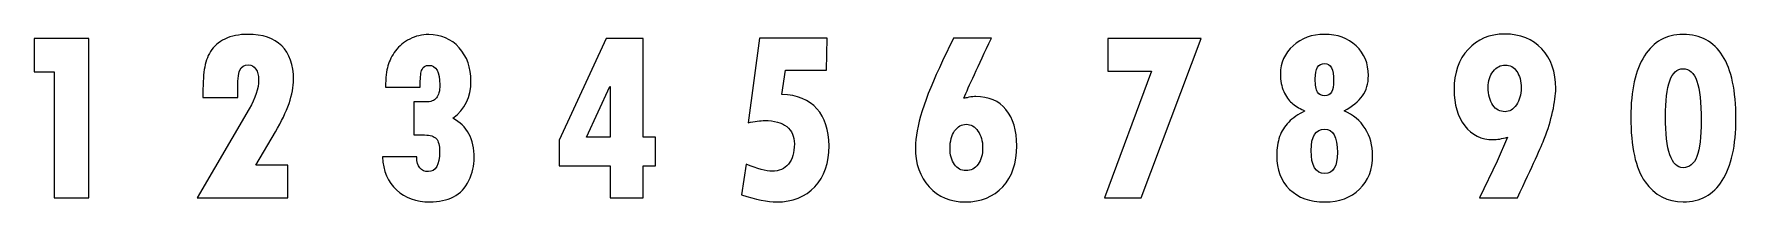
# Model space of a CAD drawing. Header units: centimetres. Extents: x -5.9 to 5.9, y -0.6 to 0.6.
import ezdxf

# ---------------------------------------------------------------- set-up
doc = ezdxf.new("R2010")
doc.units = ezdxf.units.CM
doc.header["$MEASUREMENT"] = 0
doc.layers.add('Layer 1', color=7, linetype='Continuous')

msp = doc.modelspace()

# ---------------------------------------------------------------- linework, layer by layer
at = {"layer": 'Layer 1'}
for points, knots in [([(-5.9089, 0.55106), (-5.9089, 0.55106), (-5.52945, 0.55106), (-5.52945, 0.55106), (-5.52945, 0.55106), (-5.52945, 0.55106), (-5.52945, -0.55272), (-5.52945, -0.55272), (-5.52945, -0.55272), (-5.52945, -0.55272), (-5.76835, -0.55272), (-5.76835, -0.55272), (-5.76835, -0.55272), (-5.76835, -0.55272), (-5.76835, 0.31963), (-5.76835, 0.31963), (-5.76835, 0.31963), (-5.76835, 0.31963), (-5.9089, 0.31963), (-5.9089, 0.31963), (-5.9089, 0.31963), (-5.9089, 0.31963), (-5.9089, 0.55106), (-5.9089, 0.55106)], [0, 0, 0, 0, 0.14285714, 0.14285714, 0.14285714, 0.14285714, 0.28571429, 0.28571429, 0.28571429, 0.28571429, 0.42857143, 0.42857143, 0.42857143, 0.42857143, 0.57142857, 0.57142857, 0.57142857, 0.57142857, 0.71428571, 0.71428571, 0.71428571, 0.71428571, 1, 1, 1, 1]), ([(-4.49483, 0.14183), (-4.49483, 0.14183), (-4.73698, 0.14183), (-4.73698, 0.14183), (-4.73698, 0.14183), (-4.73698, 0.22452), (-4.73359, 0.28929), (-4.72666, 0.33614), (-4.72666, 0.33614), (-4.71976, 0.383), (-4.7055, 0.42449), (-4.68377, 0.4606), (-4.68377, 0.4606), (-4.66189, 0.49672), (-4.62861, 0.52566), (-4.58373, 0.54739), (-4.58373, 0.54739), (-4.5387, 0.56911), (-4.48536, 0.57998), (-4.42371, 0.57998), (-4.42371, 0.57998), (-4.32169, 0.57998), (-4.24337, 0.55331), (-4.1889, 0.49984), (-4.1889, 0.49984), (-4.13429, 0.44634), (-4.10706, 0.36916), (-4.10706, 0.26828), (-4.10706, 0.26828), (-4.10706, 0.21647), (-4.11749, 0.16075), (-4.13839, 0.1009), (-4.13839, 0.1009), (-4.1594, 0.04108), (-4.19072, -0.02467), (-4.23263, -0.09637), (-4.23263, -0.09637), (-4.23263, -0.09637), (-4.36826, -0.32778), (-4.36826, -0.32778), (-4.36826, -0.32778), (-4.36826, -0.32778), (-4.14585, -0.32778), (-4.14585, -0.32778), (-4.14585, -0.32778), (-4.14585, -0.32778), (-4.14585, -0.55272), (-4.14585, -0.55272), (-4.14585, -0.55272), (-4.14585, -0.55272), (-4.77593, -0.55272), (-4.77593, -0.55272), (-4.77593, -0.55272), (-4.77593, -0.55272), (-4.41538, 0.06323), (-4.41538, 0.06323), (-4.41538, 0.06323), (-4.37135, 0.13718), (-4.34934, 0.20435), (-4.34934, 0.26502), (-4.34934, 0.26502), (-4.34934, 0.29537), (-4.35582, 0.32019), (-4.3691, 0.3394), (-4.3691, 0.3394), (-4.38236, 0.35871), (-4.39887, 0.36832), (-4.41877, 0.36832), (-4.41877, 0.36832), (-4.45009, 0.36832), (-4.4707, 0.35575), (-4.48028, 0.33077), (-4.48028, 0.33077), (-4.49002, 0.30566), (-4.49483, 0.25627), (-4.49483, 0.18234), (-4.49483, 0.18234), (-4.49483, 0.18234), (-4.49483, 0.14183), (-4.49483, 0.14183)], [0, 0, 0, 0, 0.04761905, 0.04761905, 0.04761905, 0.04761905, 0.0952381, 0.0952381, 0.0952381, 0.0952381, 0.14285714, 0.14285714, 0.14285714, 0.14285714, 0.19047619, 0.19047619, 0.19047619, 0.19047619, 0.23809524, 0.23809524, 0.23809524, 0.23809524, 0.28571429, 0.28571429, 0.28571429, 0.28571429, 0.33333333, 0.33333333, 0.33333333, 0.33333333, 0.38095238, 0.38095238, 0.38095238, 0.38095238, 0.42857143, 0.42857143, 0.42857143, 0.42857143, 0.47619048, 0.47619048, 0.47619048, 0.47619048, 0.52380952, 0.52380952, 0.52380952, 0.52380952, 0.57142857, 0.57142857, 0.57142857, 0.57142857, 0.61904762, 0.61904762, 0.61904762, 0.61904762, 0.66666667, 0.66666667, 0.66666667, 0.66666667, 0.71428571, 0.71428571, 0.71428571, 0.71428571, 0.76190476, 0.76190476, 0.76190476, 0.76190476, 0.80952381, 0.80952381, 0.80952381, 0.80952381, 0.85714286, 0.85714286, 0.85714286, 0.85714286, 0.9047619, 0.9047619, 0.9047619, 0.9047619, 1, 1, 1, 1]), ([(-3.22695, 0.21465), (-3.22695, 0.21465), (-3.46838, 0.21465), (-3.46838, 0.21465), (-3.46838, 0.21465), (-3.4674, 0.27801), (-3.46174, 0.32725), (-3.45145, 0.36252), (-3.45145, 0.36252), (-3.44129, 0.39782), (-3.42364, 0.43237), (-3.39853, 0.46597), (-3.39853, 0.46597), (-3.37356, 0.49955), (-3.34054, 0.52664), (-3.29976, 0.54739), (-3.29976, 0.54739), (-3.25897, 0.568), (-3.21481, 0.57842), (-3.16753, 0.57842), (-3.16753, 0.57842), (-3.08259, 0.57842), (-3.01259, 0.54794), (-2.95742, 0.48698), (-2.95742, 0.48698), (-2.90239, 0.42618), (-2.87474, 0.34884), (-2.87474, 0.25515), (-2.87474, 0.25515), (-2.87474, 0.14593), (-2.91691, 0.06026), (-3.00131, -0.0021), (-3.00131, -0.0021), (-2.9021, -0.05332), (-2.85243, -0.14476), (-2.85243, -0.27655), (-2.85243, -0.27655), (-2.85243, -0.32891), (-2.86471, -0.38112), (-2.88926, -0.43319), (-2.88926, -0.43319), (-2.91382, -0.48526), (-2.94951, -0.52309), (-2.99637, -0.54651), (-2.99637, -0.54651), (-3.04322, -0.56992), (-3.09797, -0.58164), (-3.16091, -0.58164), (-3.16091, -0.58164), (-3.25516, -0.58164), (-3.3322, -0.55399), (-3.39232, -0.49854), (-3.39232, -0.49854), (-3.45243, -0.44321), (-3.48476, -0.36701), (-3.48913, -0.26994), (-3.48913, -0.26994), (-3.48913, -0.26994), (-3.25177, -0.26994), (-3.25177, -0.26994), (-3.25177, -0.26994), (-3.25066, -0.3378), (-3.2237, -0.37167), (-3.17078, -0.37167), (-3.17078, -0.37167), (-3.119, -0.37167), (-3.09302, -0.32539), (-3.09302, -0.23268), (-3.09302, -0.23268), (-3.09302, -0.18977), (-3.10064, -0.15987), (-3.11575, -0.14307), (-3.11575, -0.14307), (-3.13099, -0.12627), (-3.15779, -0.1178), (-3.19647, -0.1178), (-3.19647, -0.1178), (-3.19647, -0.1178), (-3.27251, -0.1178), (-3.27251, -0.1178), (-3.27251, -0.1178), (-3.27251, -0.1178), (-3.27251, 0.11122), (-3.27251, 0.11122), (-3.27251, 0.11122), (-3.27251, 0.11122), (-3.18983, 0.11122), (-3.18983, 0.11122), (-3.18983, 0.11122), (-3.15456, 0.11122), (-3.12929, 0.12053), (-3.11419, 0.13887), (-3.11419, 0.13887), (-3.09895, 0.15736), (-3.09133, 0.18755), (-3.09133, 0.22946), (-3.09133, 0.22946), (-3.09133, 0.31992), (-3.11673, 0.36506), (-3.16753, 0.36506), (-3.16753, 0.36506), (-3.1911, 0.36506), (-3.20705, 0.35575), (-3.21494, 0.33699), (-3.21494, 0.33699), (-3.22298, 0.31823), (-3.22695, 0.28521), (-3.22695, 0.2378), (-3.22695, 0.2378), (-3.22695, 0.2378), (-3.22695, 0.21465), (-3.22695, 0.21465)], [0, 0, 0, 0, 0.03448276, 0.03448276, 0.03448276, 0.03448276, 0.06896552, 0.06896552, 0.06896552, 0.06896552, 0.10344828, 0.10344828, 0.10344828, 0.10344828, 0.13793103, 0.13793103, 0.13793103, 0.13793103, 0.17241379, 0.17241379, 0.17241379, 0.17241379, 0.20689655, 0.20689655, 0.20689655, 0.20689655, 0.24137931, 0.24137931, 0.24137931, 0.24137931, 0.27586207, 0.27586207, 0.27586207, 0.27586207, 0.31034483, 0.31034483, 0.31034483, 0.31034483, 0.34482759, 0.34482759, 0.34482759, 0.34482759, 0.37931034, 0.37931034, 0.37931034, 0.37931034, 0.4137931, 0.4137931, 0.4137931, 0.4137931, 0.44827586, 0.44827586, 0.44827586, 0.44827586, 0.48275862, 0.48275862, 0.48275862, 0.48275862, 0.51724138, 0.51724138, 0.51724138, 0.51724138, 0.55172414, 0.55172414, 0.55172414, 0.55172414, 0.5862069, 0.5862069, 0.5862069, 0.5862069, 0.62068966, 0.62068966, 0.62068966, 0.62068966, 0.65517241, 0.65517241, 0.65517241, 0.65517241, 0.68965517, 0.68965517, 0.68965517, 0.68965517, 0.72413793, 0.72413793, 0.72413793, 0.72413793, 0.75862069, 0.75862069, 0.75862069, 0.75862069, 0.79310345, 0.79310345, 0.79310345, 0.79310345, 0.82758621, 0.82758621, 0.82758621, 0.82758621, 0.86206897, 0.86206897, 0.86206897, 0.86206897, 0.89655172, 0.89655172, 0.89655172, 0.89655172, 0.93103448, 0.93103448, 0.93103448, 0.93103448, 1, 1, 1, 1]), ([(-1.93605, 0.55106), (-1.93605, 0.55106), (-1.67895, 0.55106), (-1.67895, 0.55106), (-1.67895, 0.55106), (-1.67895, 0.55106), (-1.67895, -0.13262), (-1.67895, -0.13262), (-1.67895, -0.13262), (-1.67895, -0.13262), (-1.59288, -0.13262), (-1.59288, -0.13262), (-1.59288, -0.13262), (-1.59288, -0.13262), (-1.59288, -0.33272), (-1.59288, -0.33272), (-1.59288, -0.33272), (-1.59288, -0.33272), (-1.67895, -0.33272), (-1.67895, -0.33272), (-1.67895, -0.33272), (-1.67895, -0.33272), (-1.67895, -0.55272), (-1.67895, -0.55272), (-1.67895, -0.55272), (-1.67895, -0.55272), (-1.90798, -0.55272), (-1.90798, -0.55272), (-1.90798, -0.55272), (-1.90798, -0.55272), (-1.90798, -0.33272), (-1.90798, -0.33272), (-1.90798, -0.33272), (-1.90798, -0.33272), (-2.26188, -0.33272), (-2.26188, -0.33272), (-2.26188, -0.33272), (-2.26188, -0.33272), (-2.26188, -0.15336), (-2.26188, -0.15336), (-2.26188, -0.15336), (-2.26188, -0.15336), (-1.93605, 0.55106), (-1.93605, 0.55106)], [0, 0, 0, 0, 0.08333333, 0.08333333, 0.08333333, 0.08333333, 0.16666667, 0.16666667, 0.16666667, 0.16666667, 0.25, 0.25, 0.25, 0.25, 0.33333333, 0.33333333, 0.33333333, 0.33333333, 0.41666667, 0.41666667, 0.41666667, 0.41666667, 0.5, 0.5, 0.5, 0.5, 0.58333333, 0.58333333, 0.58333333, 0.58333333, 0.66666667, 0.66666667, 0.66666667, 0.66666667, 0.75, 0.75, 0.75, 0.75, 0.83333333, 0.83333333, 0.83333333, 0.83333333, 1, 1, 1, 1]), ([(-0.87081, 0.55276), (-0.87081, 0.55276), (-0.40205, 0.55276), (-0.40205, 0.55276), (-0.40205, 0.55276), (-0.40205, 0.55276), (-0.40697, 0.3312), (-0.40697, 0.3312), (-0.40697, 0.3312), (-0.40697, 0.3312), (-0.69145, 0.3312), (-0.69145, 0.3312), (-0.69145, 0.3312), (-0.69145, 0.3312), (-0.71545, 0.16329), (-0.71545, 0.16329), (-0.71545, 0.16329), (-0.60961, 0.16004), (-0.52862, 0.12702), (-0.47274, 0.0645), (-0.47274, 0.0645), (-0.41671, 0.002), (-0.38877, -0.08367), (-0.38877, -0.19218), (-0.38877, -0.19218), (-0.38877, -0.31127), (-0.42165, -0.40596), (-0.48714, -0.47623), (-0.48714, -0.47623), (-0.55275, -0.54651), (-0.64123, -0.58164), (-0.75257, -0.58164), (-0.75257, -0.58164), (-0.81493, -0.58164), (-0.89621, -0.56513), (-0.99654, -0.53198), (-0.99654, -0.53198), (-0.99654, -0.53198), (-0.96423, -0.32031), (-0.96423, -0.32031), (-0.96423, -0.32031), (-0.88436, -0.35233), (-0.82453, -0.36828), (-0.78487, -0.36828), (-0.78487, -0.36828), (-0.73521, -0.36828), (-0.69695, -0.35206), (-0.66986, -0.3196), (-0.66986, -0.3196), (-0.64292, -0.287), (-0.62938, -0.24044), (-0.62938, -0.17977), (-0.62938, -0.17977), (-0.62938, -0.12796), (-0.64716, -0.08804), (-0.68272, -0.05996), (-0.68272, -0.05996), (-0.71828, -0.03187), (-0.76921, -0.01776), (-0.83525, -0.01776), (-0.83525, -0.01776), (-0.86502, -0.01776), (-0.9037, -0.02271), (-0.95111, -0.03258), (-0.95111, -0.03258), (-0.95111, -0.03258), (-0.87081, 0.55276), (-0.87081, 0.55276)], [0, 0, 0, 0, 0.05555556, 0.05555556, 0.05555556, 0.05555556, 0.11111111, 0.11111111, 0.11111111, 0.11111111, 0.16666667, 0.16666667, 0.16666667, 0.16666667, 0.22222222, 0.22222222, 0.22222222, 0.22222222, 0.27777778, 0.27777778, 0.27777778, 0.27777778, 0.33333333, 0.33333333, 0.33333333, 0.33333333, 0.38888889, 0.38888889, 0.38888889, 0.38888889, 0.44444444, 0.44444444, 0.44444444, 0.44444444, 0.5, 0.5, 0.5, 0.5, 0.55555556, 0.55555556, 0.55555556, 0.55555556, 0.61111111, 0.61111111, 0.61111111, 0.61111111, 0.66666667, 0.66666667, 0.66666667, 0.66666667, 0.72222222, 0.72222222, 0.72222222, 0.72222222, 0.77777778, 0.77777778, 0.77777778, 0.77777778, 0.83333333, 0.83333333, 0.83333333, 0.83333333, 0.88888889, 0.88888889, 0.88888889, 0.88888889, 1, 1, 1, 1]), ([(0.47637, 0.55276), (0.47637, 0.55276), (0.73926, 0.55276), (0.73926, 0.55276), (0.73926, 0.55276), (0.64501, 0.3576), (0.58109, 0.21901), (0.54749, 0.13689), (0.54749, 0.13689), (0.55455, 0.13747), (0.56641, 0.13958), (0.58292, 0.14353), (0.58292, 0.14353), (0.60168, 0.14678), (0.61776, 0.14847), (0.63089, 0.14847), (0.63089, 0.14847), (0.72021, 0.14847), (0.78993, 0.11842), (0.84017, 0.0583), (0.84017, 0.0583), (0.89026, -0.00181), (0.91537, -0.08579), (0.91537, -0.19387), (0.91537, -0.19387), (0.91537, -0.3124), (0.88277, -0.40667), (0.81787, -0.47666), (0.81787, -0.47666), (0.75281, -0.54664), (0.6656, -0.58164), (0.55654, -0.58164), (0.55654, -0.58164), (0.45393, -0.58164), (0.37083, -0.5468), (0.30677, -0.47708), (0.30677, -0.47708), (0.24285, -0.40736), (0.21094, -0.31621), (0.21094, -0.20374), (0.21094, -0.20374), (0.21094, -0.06547), (0.27402, 0.13435), (0.40033, 0.3957), (0.40033, 0.3957), (0.40033, 0.3957), (0.47637, 0.55276), (0.47637, 0.55276)], [0, 0, 0, 0, 0.07692308, 0.07692308, 0.07692308, 0.07692308, 0.15384615, 0.15384615, 0.15384615, 0.15384615, 0.23076923, 0.23076923, 0.23076923, 0.23076923, 0.30769231, 0.30769231, 0.30769231, 0.30769231, 0.38461538, 0.38461538, 0.38461538, 0.38461538, 0.46153846, 0.46153846, 0.46153846, 0.46153846, 0.53846154, 0.53846154, 0.53846154, 0.53846154, 0.61538462, 0.61538462, 0.61538462, 0.61538462, 0.69230769, 0.69230769, 0.69230769, 0.69230769, 0.76923077, 0.76923077, 0.76923077, 0.76923077, 0.84615385, 0.84615385, 0.84615385, 0.84615385, 1, 1, 1, 1]), ([(1.54656, 0.55106), (1.54656, 0.55106), (2.19553, 0.55106), (2.19553, 0.55106), (2.19553, 0.55106), (2.19553, 0.55106), (1.77883, -0.55272), (1.77883, -0.55272), (1.77883, -0.55272), (1.77883, -0.55272), (1.52497, -0.55272), (1.52497, -0.55272), (1.52497, -0.55272), (1.52497, -0.55272), (1.85165, 0.32458), (1.85165, 0.32458), (1.85165, 0.32458), (1.85165, 0.32458), (1.54656, 0.32458), (1.54656, 0.32458), (1.54656, 0.32458), (1.54656, 0.32458), (1.54656, 0.55106), (1.54656, 0.55106)], [0, 0, 0, 0, 0.14285714, 0.14285714, 0.14285714, 0.14285714, 0.28571429, 0.28571429, 0.28571429, 0.28571429, 0.42857143, 0.42857143, 0.42857143, 0.42857143, 0.57142857, 0.57142857, 0.57142857, 0.57142857, 0.71428571, 0.71428571, 0.71428571, 0.71428571, 1, 1, 1, 1]), ([(3.18798, 0.0501), (3.2509, 0.02301), (3.29945, -0.01805), (3.33403, -0.07322), (3.33403, -0.07322), (3.36845, -0.12825), (3.38567, -0.19062), (3.38567, -0.26004), (3.38567, -0.26004), (3.38567, -0.35757), (3.35562, -0.43559), (3.2955, -0.49401), (3.2955, -0.49401), (3.23539, -0.55243), (3.15496, -0.58164), (3.05405, -0.58164), (3.05405, -0.58164), (2.95104, -0.58164), (2.86963, -0.55272), (2.80978, -0.49486), (2.80978, -0.49486), (2.74996, -0.437), (2.72004, -0.35868), (2.72004, -0.26004), (2.72004, -0.26004), (2.72004, -0.23522), (2.72173, -0.21194), (2.72498, -0.19019), (2.72498, -0.19019), (2.72837, -0.16834), (2.73345, -0.14802), (2.74036, -0.12897), (2.74036, -0.12897), (2.74713, -0.10992), (2.75589, -0.09198), (2.76634, -0.0752), (2.76634, -0.0752), (2.77676, -0.0584), (2.78904, -0.04287), (2.80317, -0.02848), (2.80317, -0.02848), (2.81714, -0.01424), (2.83378, -0.00083), (2.8527, 0.01158), (2.8527, 0.01158), (2.87175, 0.02401), (2.89149, 0.03629), (2.91181, 0.04841), (2.91181, 0.04841), (2.91181, 0.04841), (2.91181, 0.0501), (2.91181, 0.0501), (2.91181, 0.0501), (2.91181, 0.0501), (2.91027, 0.0501), (2.91027, 0.0501), (2.91027, 0.0501), (2.91027, 0.05111), (2.90969, 0.05166), (2.90858, 0.05166), (2.90858, 0.05166), (2.90858, 0.0528), (2.908, 0.05336), (2.90688, 0.05336), (2.90688, 0.05336), (2.87386, 0.06873), (2.84635, 0.08582), (2.8246, 0.10458), (2.8246, 0.10458), (2.80288, 0.12334), (2.78425, 0.15001), (2.76888, 0.18446), (2.76888, 0.18446), (2.75335, 0.21888), (2.74573, 0.25867), (2.74573, 0.30384), (2.74573, 0.30384), (2.74573, 0.38271), (2.77494, 0.44846), (2.83336, 0.50111), (2.83336, 0.50111), (2.89178, 0.55374), (2.96472, 0.57998), (3.05235, 0.57998), (3.05235, 0.57998), (3.14168, 0.57998), (3.21478, 0.55331), (3.27151, 0.49984), (3.27151, 0.49984), (3.32823, 0.44634), (3.35673, 0.37776), (3.35673, 0.29394), (3.35673, 0.29394), (3.35673, 0.23878), (3.34305, 0.19192), (3.31582, 0.1534), (3.31582, 0.1534), (3.28844, 0.11474), (3.24597, 0.08032), (3.18798, 0.0501)], [0, 0, 0, 0, 0.03846154, 0.03846154, 0.03846154, 0.03846154, 0.07692308, 0.07692308, 0.07692308, 0.07692308, 0.11538462, 0.11538462, 0.11538462, 0.11538462, 0.15384615, 0.15384615, 0.15384615, 0.15384615, 0.19230769, 0.19230769, 0.19230769, 0.19230769, 0.23076923, 0.23076923, 0.23076923, 0.23076923, 0.26923077, 0.26923077, 0.26923077, 0.26923077, 0.30769231, 0.30769231, 0.30769231, 0.30769231, 0.34615385, 0.34615385, 0.34615385, 0.34615385, 0.38461538, 0.38461538, 0.38461538, 0.38461538, 0.42307692, 0.42307692, 0.42307692, 0.42307692, 0.46153846, 0.46153846, 0.46153846, 0.46153846, 0.5, 0.5, 0.5, 0.5, 0.53846154, 0.53846154, 0.53846154, 0.53846154, 0.57692308, 0.57692308, 0.57692308, 0.57692308, 0.61538462, 0.61538462, 0.61538462, 0.61538462, 0.65384615, 0.65384615, 0.65384615, 0.65384615, 0.69230769, 0.69230769, 0.69230769, 0.69230769, 0.73076923, 0.73076923, 0.73076923, 0.73076923, 0.76923077, 0.76923077, 0.76923077, 0.76923077, 0.80769231, 0.80769231, 0.80769231, 0.80769231, 0.84615385, 0.84615385, 0.84615385, 0.84615385, 0.88461538, 0.88461538, 0.88461538, 0.88461538, 0.92307692, 0.92307692, 0.92307692, 0.92307692, 1, 1, 1, 1]), ([(4.25081, -0.29886), (4.25081, -0.29886), (4.3218, -0.13262), (4.3218, -0.13262), (4.3218, -0.13262), (4.28383, -0.14421), (4.25081, -0.14998), (4.2226, -0.14998), (4.2226, -0.14998), (4.14159, -0.14998), (4.07613, -0.11823), (4.02631, -0.05459), (4.02631, -0.05459), (3.97636, 0.00904), (3.95138, 0.09302), (3.95138, 0.19729), (3.95138, 0.19729), (3.95138, 0.31244), (3.98384, 0.40528), (4.04861, 0.47584), (4.04861, 0.47584), (4.11338, 0.54641), (4.19847, 0.58168), (4.30373, 0.58168), (4.30373, 0.58168), (4.41112, 0.58168), (4.49706, 0.54752), (4.56127, 0.47923), (4.56127, 0.47923), (4.62546, 0.41078), (4.6575, 0.31908), (4.6575, 0.20377), (4.6575, 0.20377), (4.6575, 0.16088), (4.6503, 0.10741), (4.63562, 0.04349), (4.63562, 0.04349), (4.62109, -0.02044), (4.6026, -0.08126), (4.58032, -0.13884), (4.58032, -0.13884), (4.55788, -0.19654), (4.49494, -0.33442), (4.39136, -0.55272), (4.39136, -0.55272), (4.39136, -0.55272), (4.12918, -0.55272), (4.12918, -0.55272), (4.12918, -0.55272), (4.12918, -0.55272), (4.25081, -0.29886), (4.25081, -0.29886)], [0, 0, 0, 0, 0.07142857, 0.07142857, 0.07142857, 0.07142857, 0.14285714, 0.14285714, 0.14285714, 0.14285714, 0.21428571, 0.21428571, 0.21428571, 0.21428571, 0.28571429, 0.28571429, 0.28571429, 0.28571429, 0.35714286, 0.35714286, 0.35714286, 0.35714286, 0.42857143, 0.42857143, 0.42857143, 0.42857143, 0.5, 0.5, 0.5, 0.5, 0.57142857, 0.57142857, 0.57142857, 0.57142857, 0.64285714, 0.64285714, 0.64285714, 0.64285714, 0.71428571, 0.71428571, 0.71428571, 0.71428571, 0.78571429, 0.78571429, 0.78571429, 0.78571429, 0.85714286, 0.85714286, 0.85714286, 0.85714286, 1, 1, 1, 1]), ([(5.5434, 0.57998), (5.66292, 0.57998), (5.7538, 0.53074), (5.81574, 0.43211), (5.81574, 0.43211), (5.87784, 0.33331), (5.90887, 0.18811), (5.90887, -0.00366), (5.90887, -0.00366), (5.90887, -0.19062), (5.87726, -0.33357), (5.81418, -0.43276), (5.81418, -0.43276), (5.75097, -0.53198), (5.6608, -0.58164), (5.5434, -0.58164), (5.5434, -0.58164), (5.43207, -0.58164), (5.34343, -0.53521), (5.27755, -0.44237), (5.27755, -0.44237), (5.21164, -0.34952), (5.17876, -0.19937), (5.17876, 0.00793), (5.17876, 0.00793), (5.17876, 0.1898), (5.21037, 0.33064), (5.27387, 0.43041), (5.27387, 0.43041), (5.33724, 0.53016), (5.42598, 0.57998), (5.54002, 0.57998), (5.54002, 0.57998), (5.54002, 0.57998), (5.5434, 0.57998), (5.5434, 0.57998)], [0, 0, 0, 0, 0.1, 0.1, 0.1, 0.1, 0.2, 0.2, 0.2, 0.2, 0.3, 0.3, 0.3, 0.3, 0.4, 0.4, 0.4, 0.4, 0.5, 0.5, 0.5, 0.5, 0.6, 0.6, 0.6, 0.6, 0.7, 0.7, 0.7, 0.7, 0.8, 0.8, 0.8, 0.8, 1, 1, 1, 1]), ([(3.1153, 0.25838), (3.1153, 0.33826), (3.09426, 0.37834), (3.05235, 0.37834), (3.05235, 0.37834), (3.00946, 0.37834), (2.98787, 0.34278), (2.98787, 0.27166), (2.98787, 0.27166), (2.98787, 0.22862), (2.99309, 0.19814), (3.00325, 0.18022), (3.00325, 0.18022), (3.01341, 0.16229), (3.03034, 0.1534), (3.05405, 0.1534), (3.05405, 0.1534), (3.09484, 0.1534), (3.1153, 0.1884), (3.1153, 0.25838)], [0, 0, 0, 0, 0.16666667, 0.16666667, 0.16666667, 0.16666667, 0.33333333, 0.33333333, 0.33333333, 0.33333333, 0.5, 0.5, 0.5, 0.5, 0.66666667, 0.66666667, 0.66666667, 0.66666667, 1, 1, 1, 1]), ([(4.41691, 0.20801), (4.41691, 0.256), (4.40689, 0.29437), (4.3867, 0.32331), (4.3867, 0.32331), (4.36667, 0.35223), (4.34, 0.36676), (4.30698, 0.36676), (4.30698, 0.36676), (4.2734, 0.36676), (4.24531, 0.3521), (4.2226, 0.32289), (4.2226, 0.32289), (4.20001, 0.29368), (4.18874, 0.25698), (4.18874, 0.21295), (4.18874, 0.21295), (4.18874, 0.16117), (4.19932, 0.11995), (4.22062, 0.08934), (4.22062, 0.08934), (4.24179, 0.05873), (4.27002, 0.04349), (4.30529, 0.04349), (4.30529, 0.04349), (4.33563, 0.04349), (4.36188, 0.05942), (4.38389, 0.09146), (4.38389, 0.09146), (4.40591, 0.12334), (4.41691, 0.16215), (4.41691, 0.20801)], [0, 0, 0, 0, 0.11111111, 0.11111111, 0.11111111, 0.11111111, 0.22222222, 0.22222222, 0.22222222, 0.22222222, 0.33333333, 0.33333333, 0.33333333, 0.33333333, 0.44444444, 0.44444444, 0.44444444, 0.44444444, 0.55555556, 0.55555556, 0.55555556, 0.55555556, 0.66666667, 0.66666667, 0.66666667, 0.66666667, 0.77777778, 0.77777778, 0.77777778, 0.77777778, 1, 1, 1, 1]), ([(5.41937, 0.00946), (5.41937, -0.22633), (5.46014, -0.34429), (5.54171, -0.34429), (5.54171, -0.34429), (5.58574, -0.34429), (5.61762, -0.31833), (5.63723, -0.26626), (5.63723, -0.26626), (5.6567, -0.21419), (5.66659, -0.13135), (5.66659, -0.01776), (5.66659, -0.01776), (5.66659, 0.10741), (5.6567, 0.19843), (5.63723, 0.25558), (5.63723, 0.25558), (5.61762, 0.31257), (5.58531, 0.34109), (5.54002, 0.34109), (5.54002, 0.34109), (5.45958, 0.34109), (5.41937, 0.2306), (5.41937, 0.00946)], [0, 0, 0, 0, 0.14285714, 0.14285714, 0.14285714, 0.14285714, 0.28571429, 0.28571429, 0.28571429, 0.28571429, 0.42857143, 0.42857143, 0.42857143, 0.42857143, 0.57142857, 0.57142857, 0.57142857, 0.57142857, 0.71428571, 0.71428571, 0.71428571, 0.71428571, 1, 1, 1, 1]), ([(-1.91123, 0.2179), (-1.91123, 0.2179), (-2.07167, -0.13262), (-2.07167, -0.13262), (-2.07167, -0.13262), (-2.07167, -0.13262), (-1.90798, -0.13262), (-1.90798, -0.13262), (-1.90798, -0.13262), (-1.90798, -0.13262), (-1.90798, 0.2179), (-1.90798, 0.2179), (-1.90798, 0.2179), (-1.90798, 0.2179), (-1.91123, 0.2179), (-1.91123, 0.2179)], [0, 0, 0, 0, 0.2, 0.2, 0.2, 0.2, 0.4, 0.4, 0.4, 0.4, 0.6, 0.6, 0.6, 0.6, 1, 1, 1, 1]), ([(0.56315, -0.36503), (0.59731, -0.36503), (0.62496, -0.35021), (0.64628, -0.32074), (0.64628, -0.32074), (0.66745, -0.29124), (0.67803, -0.25285), (0.67803, -0.20543), (0.67803, -0.20543), (0.67803, -0.15971), (0.66703, -0.12119), (0.64501, -0.09015), (0.64501, -0.09015), (0.623, -0.05896), (0.59617, -0.04345), (0.56485, -0.04345), (0.56485, -0.04345), (0.53169, -0.04345), (0.5046, -0.05883), (0.4833, -0.08973), (0.4833, -0.08973), (0.46213, -0.1205), (0.45155, -0.16029), (0.45155, -0.20869), (0.45155, -0.20869), (0.45155, -0.25554), (0.46155, -0.29335), (0.48174, -0.32201), (0.48174, -0.32201), (0.50177, -0.35064), (0.52844, -0.36503), (0.56146, -0.36503), (0.56146, -0.36503), (0.56146, -0.36503), (0.56315, -0.36503), (0.56315, -0.36503)], [0, 0, 0, 0, 0.1, 0.1, 0.1, 0.1, 0.2, 0.2, 0.2, 0.2, 0.3, 0.3, 0.3, 0.3, 0.4, 0.4, 0.4, 0.4, 0.5, 0.5, 0.5, 0.5, 0.6, 0.6, 0.6, 0.6, 0.7, 0.7, 0.7, 0.7, 0.8, 0.8, 0.8, 0.8, 1, 1, 1, 1]), ([(3.14168, -0.2393), (3.14168, -0.13135), (3.11191, -0.07732), (3.05235, -0.07732), (3.05235, -0.07732), (2.99012, -0.07732), (2.95895, -0.12685), (2.95895, -0.22604), (2.95895, -0.22604), (2.95895, -0.33188), (2.9907, -0.38479), (3.05405, -0.38479), (3.05405, -0.38479), (3.11247, -0.38479), (3.14168, -0.3364), (3.14168, -0.2393)], [0, 0, 0, 0, 0.2, 0.2, 0.2, 0.2, 0.4, 0.4, 0.4, 0.4, 0.6, 0.6, 0.6, 0.6, 1, 1, 1, 1])]:
    msp.add_open_spline(points, degree=3, knots=knots, dxfattribs=at)

doc.saveas('drawing.dxf')
